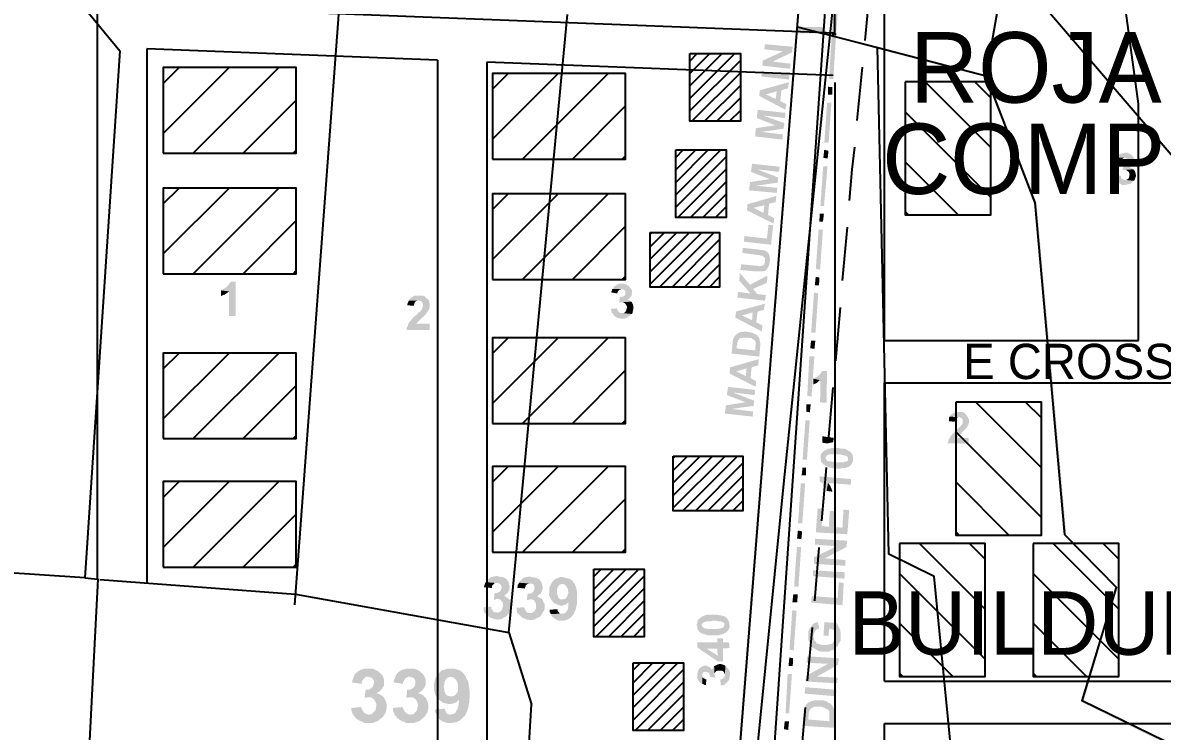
# Model space of a CAD drawing. Header units: metres. Extents: x 297 to 3998, y 336 to 1712.
# Drawn here: x 3272.2 to 3433.7, y 759 to 859.4 of the extents above; entities that cross this region are included whole.
import ezdxf

# ---------------------------------------------------------------- set-up
doc = ezdxf.new("R2010")
doc.units = ezdxf.units.M
doc.header["$MEASUREMENT"] = 0
doc.styles.get("Standard").update_dxf_attribs({"font": 'CENSCBK.TTF'})

msp = doc.modelspace()

# ---------------------------------------------------------------- hatches: boundary and pattern name
at = {"linetype": 'Continuous'}
for color, points in [(0, [(3385.383, 903.119), (3382.117, 858.818), (3381.811, 858.823)]), (0, [(3385.688, 903.114), (3385.383, 903.119), (3382.117, 858.818)]), (0, [(3387.275, 863.21), (3387.49, 857.713), (3386.88, 857.723)]), (0, [(3387.883, 863.098), (3387.275, 863.21), (3387.49, 857.713)]), (0, [(3381.811, 858.823), (3372.781, 741.878), (3372.476, 741.883)]), (0, [(3382.117, 858.818), (3381.811, 858.823), (3372.781, 741.878)]), (30, [(3382.015, 858.819), (3381.898, 857.906), (3385.661, 857.844)]), (0, [(3382.016, 858.921), (3381.911, 858.719), (3385.765, 857.944)]), (0, [(3381.911, 858.719), (3385.765, 857.944), (3385.66, 857.742)]), (30, [(3382.015, 858.819), (3385.778, 858.758), (3385.661, 857.844)]), (0, [(3385.765, 857.944), (3385.66, 857.742), (3393.464, 855.987)]), (0, [(3385.66, 857.742), (3393.464, 855.987), (3393.357, 855.684)]), (0, [(3386.88, 857.723), (3387.082, 851.412), (3386.472, 851.422)]), (0, [(3387.49, 857.713), (3386.88, 857.723), (3387.082, 851.412)]), (0, [(3377.399, 856.353), (3377.327, 855.625), (3379.945, 855.334), (3381.254, 855.189), (3381.326, 855.989)]), (0, [(3393.464, 855.987), (3393.357, 855.684), (3408.76, 851.974)]), (0, [(3377.109, 854.025), (3378.49, 853.88), (3381.254, 855.189), (3379.945, 855.334)]), (0, [(3393.357, 855.684), (3408.76, 851.974), (3408.755, 851.668)]), (0, [(3380.817, 851.335), (3376.89, 851.771), (3376.963, 852.498), (3380.89, 852.135)]), (0, [(3377.109, 854.025), (3377.036, 853.298), (3380.963, 852.862), (3381.036, 853.589), (3378.49, 853.88)]), (0, [(3376.672, 849.808), (3377.545, 849.226), (3379.072, 849.662), (3378.927, 848.571), (3379.727, 849.808), (3380.672, 850.098), (3380.817, 850.971)]), (0, [(3415.89, 833.851), (3408.553, 851.774), (3408.86, 851.87)]), (0, [(3415.585, 833.856), (3415.89, 833.851), (3408.553, 851.774)]), (0, [(3376.672, 849.808), (3376.6, 849.008), (3380.308, 847.044), (3380.454, 847.844), (3379.581, 848.28), (3379.727, 849.808), (3378.927, 848.571), (3377.545, 849.226)]), (0, [(3386.352, 850.305), (3386.944, 849.176), (3386.334, 849.186)]), (0, [(3386.962, 850.295), (3386.352, 850.305), (3386.944, 849.176)]), (0, [(3386.214, 848.069), (3386.426, 842.369), (3385.816, 842.379)]), (0, [(3386.824, 848.059), (3386.214, 848.069), (3386.426, 842.369)]), (0, [(3376.381, 847.044), (3376.236, 845.881), (3378.854, 844.862), (3380.017, 844.353), (3380.163, 845.153), (3377.109, 846.244)]), (0, [(3376.381, 847.044), (3377.109, 846.244), (3380.236, 845.881), (3380.308, 846.608)]), (0, [(3376.09, 844.426), (3376.018, 843.263), (3379.872, 842.826), (3379.945, 843.553), (3376.89, 843.917)]), (0, [(3376.09, 844.426), (3376.89, 843.917), (3380.017, 844.353), (3378.854, 844.862)]), (0, [(3385.799, 841.362), (3386.288, 840.133), (3385.679, 840.244)]), (0, [(3386.408, 841.25), (3385.799, 841.362), (3386.288, 840.133)]), (0, [(3427.186, 840.279), (3427.184, 840.177), (3427.081, 840.077), (3427.079, 839.976), (3427.076, 839.772), (3427.888, 839.657), (3427.889, 839.759), (3427.996, 840.062), (3428.304, 840.261), (3428.406, 840.259)]), (0, [(3428.418, 840.971), (3428.111, 840.874), (3427.702, 840.779), (3427.497, 840.681), (3427.289, 840.379), (3427.186, 840.279), (3428.406, 840.259), (3428.71, 840.152), (3428.908, 839.844), (3428.906, 839.742), (3428.905, 839.641), (3428.798, 839.337), (3428.491, 839.24), (3428.286, 839.142), (3428.184, 839.144), (3428.071, 838.433), (3428.276, 838.532), (3428.378, 838.53), (3428.48, 838.528), (3429.6, 838.612), (3429.298, 838.82), (3429.196, 838.822), (3429.095, 838.824), (3429.198, 838.924), (3429.301, 839.024), (3429.508, 839.224), (3429.717, 839.526), (3429.718, 839.627), (3429.725, 840.034), (3429.628, 840.341), (3429.528, 840.444), (3429.428, 840.548), (3429.328, 840.651), (3429.026, 840.859), (3428.723, 840.966), (3428.621, 840.968)]), (0, [(3375.581, 839.408), (3375.436, 838.245), (3378.054, 837.227), (3379.218, 836.718), (3379.29, 837.445), (3376.309, 838.608)]), (0, [(3375.581, 839.408), (3376.309, 838.608), (3379.363, 838.245), (3379.508, 838.972)]), (0, [(3385.659, 839.024), (3385.771, 833.427), (3385.263, 833.435)]), (0, [(3386.269, 839.014), (3385.659, 839.024), (3385.771, 833.427)]), (0, [(3429.6, 838.612), (3428.48, 838.528), (3428.581, 838.527), (3428.983, 838.215), (3429.078, 837.807), (3428.97, 837.401), (3428.763, 837.201), (3428.558, 837.103), (3428.456, 837.105), (3429.675, 836.983), (3429.778, 837.083), (3429.885, 837.386), (3429.992, 837.69), (3429.897, 838.098), (3429.8, 838.405), (3429.7, 838.509)]), (0, [(3375.291, 836.79), (3375.145, 835.627), (3379.072, 835.263), (3379.145, 835.99), (3376.09, 836.281)]), (0, [(3375.291, 836.79), (3376.09, 836.281), (3379.218, 836.718), (3378.054, 837.227)]), (0, [(3427.754, 837.726), (3426.939, 837.638), (3426.937, 837.536), (3427.134, 837.126), (3427.333, 836.818), (3427.634, 836.609), (3428.038, 836.399), (3428.445, 836.393), (3428.853, 836.488), (3429.262, 836.583), (3429.572, 836.883), (3429.675, 836.983), (3428.456, 837.105), (3428.355, 837.106), (3428.253, 837.108), (3427.951, 837.316), (3427.851, 837.42), (3427.853, 837.521), (3427.854, 837.623)]), (0, [(3374.927, 833.663), (3375.8, 833.154), (3377.327, 833.518), (3377.181, 832.427), (3377.981, 833.736), (3378.927, 833.954), (3378.999, 834.827)]), (0, [(3374.927, 833.663), (3374.854, 832.791), (3378.636, 830.9), (3378.708, 831.7), (3377.836, 832.136), (3377.981, 833.736), (3377.181, 832.427), (3375.8, 833.154)]), (0, [(3419.8, 786.686), (3420.107, 786.783), (3415.585, 833.856)]), (0, [(3420.107, 786.783), (3415.585, 833.856), (3415.89, 833.851)]), (0, [(3385.143, 832.318), (3385.633, 831.191), (3385.124, 831.2)]), (0, [(3385.753, 832.308), (3385.143, 832.318), (3385.633, 831.191)]), (0, [(3374.491, 829.154), (3374.418, 828.355), (3378.272, 827.918), (3378.563, 830.682), (3377.909, 830.754), (3377.69, 828.791)]), (0, [(3385.005, 830.082), (3385.217, 824.382), (3384.608, 824.494)]), (0, [(3385.615, 830.073), (3385.005, 830.082), (3385.217, 824.382)]), (0, [(3374.272, 827.482), (3374.2, 826.755), (3376.381, 826.464), (3376.6, 826.464), (3376.745, 826.391), (3376.963, 826.391), (3377.109, 826.318), (3377.399, 826.027), (3377.399, 825.882), (3377.399, 825.591), (3377.254, 824.209), (3377.399, 824.209), (3377.472, 824.282), (3377.545, 824.282), (3377.618, 824.428), (3377.763, 824.573), (3377.836, 824.718), (3377.909, 824.864), (3377.981, 824.937), (3377.981, 825.082), (3378.054, 825.3), (3378.054, 825.518), (3378.127, 825.809), (3378.127, 826.027), (3378.054, 826.173), (3378.054, 826.246), (3378.054, 826.318), (3377.981, 826.536), (3377.909, 826.682), (3377.763, 826.827), (3377.618, 826.973), (3377.545, 826.973), (3377.327, 827.118), (3377.254, 827.118), (3377.181, 827.118), (3377.036, 827.191), (3376.89, 827.191), (3376.745, 827.191), (3376.454, 827.264), (3376.309, 827.264)]), (0, [(3374.054, 825.155), (3373.909, 824.355), (3376.018, 824.137), (3376.309, 824.137), (3376.6, 824.137), (3376.89, 824.137), (3377.181, 824.137), (3377.254, 824.209), (3377.399, 825.591), (3377.399, 825.446), (3377.327, 825.227), (3377.254, 825.082), (3376.963, 824.937), (3376.672, 824.864), (3376.309, 824.937), (3376.163, 824.937)]), (0, [(3373.836, 823.918), (3373.763, 822.828), (3375.363, 821.01), (3375.727, 821.664), (3377.69, 822.537), (3377.763, 823.555), (3375.291, 822.246)]), (0, [(3302.423, 822.682), (3301.696, 822.682), (3301.623, 822.609), (3301.55, 822.464), (3301.405, 822.246), (3301.259, 822.1), (3301.114, 821.955), (3300.968, 821.81), (3300.823, 821.737), (3300.605, 821.591), (3300.387, 821.519), (3300.314, 821.446), (3301.477, 821.3), (3301.477, 817.81), (3302.423, 817.81)]), (0, [(3357.11, 822.391), (3357.037, 822.391), (3356.746, 822.391), (3356.383, 822.246), (3356.092, 822.028), (3355.874, 821.737), (3355.801, 821.664), (3357.11, 821.664), (3357.328, 821.591), (3357.546, 821.446), (3357.619, 821.3), (3357.619, 821.082), (3357.619, 820.864), (3357.474, 820.646), (3357.255, 820.573), (3357.037, 820.501), (3356.819, 820.501), (3356.746, 819.701), (3356.819, 819.701), (3356.965, 819.773), (3357.037, 819.773), (3357.183, 819.773), (3358.419, 819.846), (3358.346, 819.919), (3358.274, 819.991), (3358.128, 820.064), (3357.983, 820.064), (3357.91, 820.137), (3358.128, 820.282), (3358.274, 820.428), (3358.419, 820.573), (3358.492, 820.719), (3358.564, 821.082), (3358.564, 821.446), (3358.346, 821.81), (3358.128, 822.028), (3357.837, 822.246), (3357.619, 822.319), (3357.401, 822.391), (3357.255, 822.391)]), (0, [(3384.59, 823.375), (3385.078, 822.146), (3384.468, 822.156)]), (0, [(3385.097, 823.265), (3384.59, 823.375), (3385.078, 822.146)]), (0, [(3300.314, 821.446), (3300.314, 820.646), (3300.387, 820.646), (3300.605, 820.791), (3300.896, 820.864), (3301.187, 821.082), (3301.405, 821.228), (3301.477, 821.3)]), (0, [(3328.312, 820.719), (3328.094, 820.719), (3327.948, 820.719), (3327.803, 820.719), (3327.657, 820.646), (3327.585, 820.646), (3327.512, 820.573), (3327.367, 820.501), (3327.221, 820.428), (3327.221, 820.355), (3327.148, 820.282), (3327.076, 820.21), (3327.003, 820.137), (3326.93, 819.991), (3328.312, 819.991), (3328.457, 819.991), (3328.748, 819.846), (3328.894, 819.628), (3328.966, 819.41), (3328.894, 819.119), (3328.821, 818.901), (3328.676, 818.61), (3328.457, 818.392), (3328.239, 818.246), (3328.021, 817.955), (3327.803, 817.81), (3327.585, 817.592), (3327.367, 817.373), (3327.221, 817.155), (3327.003, 816.937), (3326.857, 816.646), (3326.785, 816.428), (3326.639, 816.137), (3326.639, 815.846), (3329.912, 815.846), (3329.912, 816.719), (3328.021, 816.719), (3328.021, 816.792), (3328.166, 816.937), (3328.312, 817.083), (3328.53, 817.301), (3328.748, 817.519), (3329.039, 817.737), (3329.257, 817.955), (3329.403, 818.173), (3329.621, 818.464), (3329.766, 818.682), (3329.766, 818.755), (3329.839, 818.901), (3329.912, 819.192), (3329.912, 819.482), (3329.839, 819.773), (3329.766, 820.064), (3329.548, 820.282), (3329.33, 820.428), (3329.112, 820.646), (3328.821, 820.719), (3328.676, 820.719), (3328.53, 820.719)]), (0, [(3355.801, 821.664), (3355.728, 821.591), (3355.728, 821.446), (3355.656, 821.3), (3355.656, 821.155), (3356.455, 821.01), (3356.528, 821.228), (3356.601, 821.373), (3356.746, 821.519), (3356.965, 821.591), (3357.11, 821.664)]), (0, [(3373.618, 821.228), (3373.472, 820.428), (3377.399, 819.991), (3377.545, 820.791), (3376.309, 820.937), (3375.727, 821.664), (3375.363, 821.01)]), (0, [(3384.35, 821.141), (3384.562, 815.441), (3383.952, 815.45)]), (0, [(3384.958, 821.029), (3384.35, 821.141), (3384.562, 815.441)]), (0, [(3326.93, 819.991), (3326.857, 819.773), (3326.785, 819.628), (3326.712, 819.482), (3326.712, 819.337), (3327.657, 819.264), (3327.657, 819.337), (3327.73, 819.555), (3327.803, 819.773), (3327.948, 819.919), (3328.166, 819.991), (3328.312, 819.991)]), (0, [(3356.455, 818.901), (3355.583, 818.828), (3355.583, 818.755), (3355.656, 818.464), (3355.728, 818.246), (3355.874, 818.101), (3356.019, 817.883), (3356.165, 817.737), (3356.383, 817.664), (3356.528, 817.519), (3356.746, 817.519), (3356.965, 817.446), (3357.183, 817.446), (3357.474, 817.446), (3357.692, 817.519), (3357.91, 817.592), (3358.055, 817.737), (3358.274, 817.883), (3358.419, 818.028), (3358.564, 818.101), (3357.11, 818.246), (3356.965, 818.246), (3356.746, 818.319), (3356.601, 818.464), (3356.528, 818.682), (3356.455, 818.755)]), (0, [(3358.419, 819.846), (3357.183, 819.773), (3357.328, 819.773), (3357.401, 819.701), (3357.546, 819.628), (3357.692, 819.482), (3357.764, 819.337), (3357.837, 819.192), (3357.837, 818.901), (3357.764, 818.682), (3357.692, 818.537), (3357.619, 818.392), (3357.401, 818.246), (3357.255, 818.246), (3357.11, 818.246), (3358.564, 818.101), (3358.637, 818.246), (3358.71, 818.61), (3358.783, 818.973), (3358.71, 819.41), (3358.637, 819.555), (3358.564, 819.701), (3358.564, 819.773)]), (0, [(3373.327, 818.464), (3374.127, 817.883), (3375.654, 818.319), (3375.581, 817.228), (3376.381, 818.464), (3377.254, 818.682), (3377.399, 819.555)]), (0, [(3373.327, 818.464), (3373.182, 817.592), (3376.963, 815.628), (3377.036, 816.501), (3376.163, 816.937), (3376.381, 818.464), (3375.581, 817.228), (3374.127, 817.883)]), (0, [(3373.545, 815.337), (3373.4, 813.592), (3373.472, 813.737), (3373.472, 813.956), (3373.545, 814.174), (3373.618, 814.392), (3373.763, 814.537), (3373.763, 814.61), (3373.836, 814.683), (3373.982, 814.683), (3374.272, 814.755), (3374.636, 814.755), (3374.927, 814.755), (3375.291, 814.683), (3375.436, 814.683), (3375.509, 814.683), (3375.654, 814.537), (3375.8, 814.465), (3376.018, 814.319), (3376.09, 814.028), (3376.09, 813.883), (3376.09, 813.665), (3376.018, 813.519), (3376.018, 812.937), (3376.309, 815.046), (3376.236, 815.119), (3375.945, 815.265), (3375.654, 815.41), (3375.363, 815.483), (3375, 815.555), (3374.709, 815.628), (3374.345, 815.555), (3374.054, 815.555), (3373.763, 815.483), (3373.691, 815.41)]), (0, [(3372.818, 813.956), (3372.673, 812.501), (3376.6, 812.065), (3376.745, 813.592), (3376.745, 813.956), (3376.672, 814.319), (3376.6, 814.683), (3376.381, 814.974), (3376.309, 815.046), (3376.018, 812.937), (3373.4, 813.228), (3373.4, 813.592), (3373.545, 815.337), (3373.472, 815.337), (3373.254, 815.119), (3373.036, 814.828), (3372.891, 814.537), (3372.818, 814.246), (3372.818, 814.101)]), (0, [(3383.934, 814.332), (3384.424, 813.205), (3383.814, 813.215)]), (0, [(3384.544, 814.322), (3383.934, 814.332), (3384.424, 813.205)]), (0, [(3372.454, 810.538), (3372.382, 809.665), (3376.09, 807.774), (3376.163, 808.574), (3375.363, 809.01), (3375.509, 810.538), (3374.709, 809.301), (3373.327, 809.956)]), (0, [(3372.454, 810.538), (3373.327, 809.956), (3374.781, 810.392), (3374.709, 809.301), (3375.509, 810.538), (3376.454, 810.828), (3376.527, 811.701)]), (0, [(3383.694, 812.098), (3384.007, 806.396), (3383.399, 806.507)]), (0, [(3384.406, 812.086), (3383.694, 812.098), (3384.007, 806.396)]), (0, [(3384.252, 808.935), (3384.239, 808.121), (3384.751, 808.316), (3385.164, 808.716), (3385.266, 808.715)]), (0, [(3386.203, 810.022), (3385.491, 810.034), (3385.281, 809.63), (3384.971, 809.33), (3384.662, 809.132), (3384.252, 808.935), (3385.266, 808.715), (3385.215, 805.562), (3386.13, 805.547)]), (0, [(3372.163, 807.774), (3372.018, 806.611), (3374.636, 805.592), (3375.8, 805.083), (3375.872, 805.811), (3372.891, 806.974)]), (0, [(3372.163, 807.774), (3372.891, 806.974), (3375.945, 806.611), (3376.018, 807.338)]), (0, [(3371.873, 805.156), (3371.727, 803.993), (3375.654, 803.556), (3375.727, 804.283), (3372.673, 804.647)]), (0, [(3371.873, 805.156), (3372.673, 804.647), (3375.8, 805.083), (3374.636, 805.592)]), (0, [(3383.277, 805.288), (3383.767, 804.161), (3383.261, 804.271)]), (0, [(3383.887, 805.278), (3383.277, 805.288), (3383.767, 804.161)]), (0, [(3404.928, 804.223), (3404.827, 804.225), (3404.418, 804.129), (3404.111, 804.033), (3403.906, 803.934), (3403.596, 803.634), (3403.595, 803.533), (3404.917, 803.511), (3405.019, 803.509), (3405.119, 803.406), (3405.42, 803.198), (3405.414, 802.791), (3405.41, 802.587), (3405.202, 802.286), (3404.995, 802.085), (3404.892, 801.985), (3404.789, 801.885), (3404.685, 801.785), (3404.272, 801.385), (3403.858, 800.985), (3403.545, 800.481), (3403.333, 799.976), (3403.331, 799.875), (3403.228, 799.774), (3406.279, 799.725), (3406.292, 800.538), (3404.564, 800.567), (3404.667, 800.667), (3404.77, 800.767), (3404.874, 800.867), (3404.979, 801.068), (3405.182, 801.065), (3405.287, 801.267), (3405.39, 801.367), (3405.494, 801.467), (3405.804, 801.767), (3406.116, 802.169), (3406.117, 802.271), (3406.221, 802.371), (3406.222, 802.472), (3406.329, 802.776), (3406.334, 803.081), (3406.137, 803.491), (3405.839, 803.903), (3405.639, 804.11), (3405.335, 804.216), (3405.234, 804.218), (3405.03, 804.221)]), (0, [(3383.139, 803.053), (3383.353, 797.454), (3382.743, 797.464)]), (0, [(3383.749, 803.043), (3383.139, 803.053), (3383.353, 797.454)]), (0, [(3403.595, 803.533), (3403.491, 803.432), (3403.49, 803.331), (3403.486, 803.127), (3403.485, 803.026), (3403.381, 802.926), (3404.295, 802.809), (3404.297, 802.911), (3404.405, 803.316), (3404.815, 803.513), (3404.917, 803.511)]), (0, [(3387.056, 799.937), (3386.239, 799.747), (3385.528, 799.86), (3385.543, 800.775), (3386.254, 800.662), (3387.167, 800.545)]), (0, [(3385.292, 797.829), (3385.29, 797.728), (3385.288, 797.626), (3385.382, 797.116), (3385.682, 796.806), (3385.984, 796.597), (3386.489, 796.385), (3386.894, 796.277), (3387.401, 796.167), (3387.91, 796.159), (3388.318, 796.254), (3388.521, 796.251), (3388.623, 796.249), (3389.032, 796.344), (3389.237, 796.442), (3389.545, 796.641), (3389.753, 796.943), (3389.755, 797.044), (3389.858, 797.144), (3389.865, 797.551), (3389.87, 797.856), (3389.775, 798.265), (3389.475, 798.575), (3389.375, 798.678), (3389.273, 798.68), (3389.153, 797.563), (3389.152, 797.461), (3389.15, 797.359), (3389.047, 797.259), (3388.943, 797.159), (3388.841, 797.161), (3388.638, 797.164), (3388.636, 797.063), (3388.331, 797.068), (3388.23, 797.069), (3388.026, 797.072), (3387.924, 797.074), (3387.416, 797.082), (3387.011, 797.191), (3386.604, 797.197), (3386.199, 797.306), (3386, 797.614), (3386.002, 797.716), (3386.124, 798.935), (3386.02, 798.835), (3385.815, 798.736), (3385.609, 798.536), (3385.402, 798.336), (3385.295, 798.033), (3385.293, 797.931)]), (0, [(3386.124, 798.935), (3386.002, 797.716), (3386.004, 797.818), (3386.107, 797.918), (3386.109, 798.019), (3386.212, 798.119), (3386.314, 798.118), (3386.417, 798.218), (3386.519, 798.216), (3386.824, 798.211), (3386.926, 798.209), (3387.333, 798.203), (3387.434, 798.201), (3387.841, 798.195), (3388.044, 798.191), (3388.551, 798.081), (3388.956, 797.973), (3389.157, 797.766), (3389.155, 797.664), (3389.153, 797.563), (3389.273, 798.68), (3388.971, 798.888), (3388.668, 798.995), (3388.261, 799.002), (3387.754, 799.112), (3387.347, 799.118), (3386.941, 799.125), (3386.634, 799.028), (3386.329, 799.033), (3386.225, 798.933)]), (0, [(3382.724, 796.345), (3383.215, 795.218), (3382.604, 795.228)]), (0, [(3383.233, 796.337), (3382.724, 796.345), (3383.215, 795.218)]), (0, [(3385.145, 795.085), (3385.134, 794.373), (3385.234, 794.27), (3385.335, 794.268), (3385.435, 794.165), (3385.535, 794.061), (3385.637, 794.06), (3385.634, 793.856), (3385.734, 793.753), (3386.031, 793.239), (3386.131, 793.136), (3386.129, 793.034), (3386.351, 794.15), (3389.602, 793.893), (3389.615, 794.707)]), (0, [(3382.484, 794.111), (3382.697, 788.411), (3382.086, 788.421)]), (0, [(3383.095, 794.101), (3382.484, 794.111), (3382.697, 788.411)]), (0, [(3386.129, 793.034), (3386.941, 792.919), (3386.943, 793.021), (3386.846, 793.328), (3386.748, 793.533), (3386.649, 793.738), (3386.451, 794.046), (3386.351, 794.15)]), (0, [(3384.867, 790.512), (3384.609, 787.159), (3389.081, 786.882), (3389.34, 790.337), (3388.527, 790.35), (3388.384, 787.809), (3387.165, 787.931), (3387.303, 790.167), (3386.591, 790.178), (3386.453, 787.942), (3385.438, 788.061), (3385.579, 790.5)]), (0, [(3382.07, 787.404), (3382.558, 786.175), (3381.95, 786.287)]), (0, [(3382.678, 787.292), (3382.07, 787.404), (3382.558, 786.175)]), (0, [(3427.311, 779.442), (3419.8, 786.686), (3420.107, 786.783)]), (0, [(3427.005, 779.345), (3427.311, 779.442), (3419.8, 786.686)]), (0, [(3381.93, 785.066), (3382.144, 779.467), (3381.533, 779.477)]), (0, [(3382.54, 785.056), (3381.93, 785.066), (3382.144, 779.467)]), (0, [(3384.347, 783.602), (3385.871, 783.476), (3388.949, 785.053), (3387.527, 785.178)]), (0, [(3384.492, 786.245), (3384.479, 785.431), (3387.527, 785.178), (3388.949, 785.053), (3389.066, 785.967)]), (0, [(3384.347, 783.602), (3384.332, 782.687), (3388.804, 782.411), (3388.817, 783.224), (3385.871, 783.476)]), (0, [(3388.673, 780.582), (3384.203, 780.96), (3384.216, 781.773), (3388.687, 781.497)]), (0, [(3337.799, 780.09), (3337.693, 779.786), (3337.584, 779.381), (3338.701, 779.261), (3338.703, 779.363), (3338.706, 779.566), (3338.81, 779.666), (3339.016, 779.866), (3339.12, 779.966), (3339.221, 779.965), (3339.425, 779.961)]), (0, [(3339.441, 780.978), (3338.931, 780.885), (3338.523, 780.79), (3338.213, 780.49), (3337.903, 780.19), (3337.799, 780.09), (3339.425, 779.961), (3339.527, 779.96), (3339.628, 779.958), (3339.83, 779.853), (3339.932, 779.851), (3339.93, 779.75), (3340.03, 779.646), (3340.027, 779.443), (3340.127, 779.34), (3340.022, 779.138), (3340.02, 779.036), (3339.915, 778.834), (3339.812, 778.734), (3339.607, 778.636), (3339.503, 778.536), (3339.097, 778.543), (3338.98, 777.629), (3339.183, 777.626), (3339.388, 777.724), (3339.49, 777.722), (3341.017, 777.799), (3340.917, 777.902), (3340.816, 777.904), (3340.715, 778.007), (3340.514, 778.112), (3340.412, 778.114), (3340.515, 778.214), (3340.722, 778.414), (3340.927, 778.513), (3341.137, 778.916), (3341.246, 779.321), (3341.152, 779.831), (3341.055, 780.138), (3340.757, 780.55), (3340.353, 780.76), (3339.847, 780.87), (3339.643, 780.873)]), (0, [(3342.579, 780.012), (3342.371, 779.71), (3342.368, 779.506), (3342.263, 779.305), (3343.38, 779.185), (3343.381, 779.286), (3343.486, 779.488), (3343.488, 779.59), (3343.695, 779.79), (3343.798, 779.89), (3344.002, 779.887), (3344.103, 779.885)]), (0, [(3344.12, 780.902), (3343.61, 780.809), (3343.201, 780.714), (3342.891, 780.413), (3342.581, 780.113), (3342.579, 780.012), (3344.103, 779.885), (3344.205, 779.883), (3344.307, 779.882), (3344.61, 779.775), (3344.608, 779.673), (3344.708, 779.57), (3344.705, 779.367), (3344.805, 779.263), (3344.7, 779.061), (3344.699, 778.96), (3344.593, 778.758), (3344.49, 778.658), (3344.182, 778.459), (3343.775, 778.466), (3343.658, 777.552), (3343.862, 777.549), (3344.067, 777.648), (3344.168, 777.646), (3345.797, 777.721), (3345.596, 777.826), (3345.192, 778.036), (3345.09, 778.038), (3345.194, 778.138), (3345.4, 778.338), (3345.606, 778.436), (3345.816, 778.84), (3345.924, 779.245), (3345.831, 779.755), (3345.734, 780.062), (3345.435, 780.474), (3345.032, 780.684), (3344.525, 780.794), (3344.322, 780.797)]), (0, [(3348.798, 780.826), (3348.696, 780.827), (3348.391, 780.832), (3348.186, 780.734), (3347.674, 780.539), (3347.261, 780.139), (3347.051, 779.735), (3346.841, 779.332), (3346.831, 778.721), (3346.823, 778.213), (3347.019, 777.803), (3347.118, 777.598), (3348.747, 777.673), (3348.543, 777.676), (3348.34, 777.679), (3348.14, 777.886), (3348.041, 778.091), (3348.043, 778.193), (3347.945, 778.398), (3347.948, 778.601), (3347.951, 778.805), (3347.956, 779.11), (3348.063, 779.413), (3348.271, 779.715), (3348.578, 779.812), (3348.68, 779.81), (3350.41, 779.884), (3350.31, 779.987), (3350.112, 780.296), (3349.81, 780.504), (3349.507, 780.611), (3349.102, 780.719), (3348.898, 780.722)]), (0, [(3350.41, 779.884), (3348.68, 779.81), (3348.883, 779.807), (3349.085, 779.702), (3349.285, 779.495), (3349.383, 779.29), (3349.482, 779.085), (3349.479, 778.882), (3349.577, 778.677), (3349.47, 778.373), (3349.364, 778.07), (3349.155, 777.768), (3348.848, 777.671), (3348.747, 777.673), (3347.118, 777.598), (3347.218, 777.494), (3347.318, 777.391), (3349.554, 777.253), (3349.552, 777.151), (3349.544, 776.643), (3349.434, 776.136), (3349.122, 775.734), (3348.917, 775.635), (3348.612, 775.64), (3347.085, 775.564), (3347.181, 775.257), (3347.583, 774.945), (3347.885, 774.737), (3348.29, 774.628), (3348.799, 774.62), (3349.207, 774.715), (3349.617, 774.912), (3349.926, 775.11), (3350.237, 775.512), (3350.341, 775.612), (3350.342, 775.714), (3350.552, 776.117), (3350.661, 776.523), (3350.771, 777.029), (3350.779, 777.538), (3350.787, 778.046), (3350.796, 778.555), (3350.702, 779.065), (3350.607, 779.474), (3350.507, 779.577), (3350.511, 779.78)]), (0, [(3384.054, 778.114), (3383.938, 777.2), (3388.408, 776.822), (3388.561, 779.973), (3387.851, 780.086), (3387.712, 777.851)]), (0, [(3381.413, 778.36), (3382.005, 777.232), (3381.293, 777.243)]), (0, [(3382.024, 778.35), (3381.413, 778.36), (3382.005, 777.232)]), (0, [(3422.162, 763.148), (3422.571, 763.243), (3427.005, 779.345)]), (0, [(3422.571, 763.243), (3427.005, 779.345), (3427.311, 779.442)]), (0, [(3338.556, 776.618), (3337.538, 776.533), (3337.536, 776.432), (3337.531, 776.127), (3337.628, 775.82), (3337.828, 775.613), (3338.028, 775.406), (3338.43, 775.095), (3338.935, 774.883), (3339.544, 774.771), (3340.054, 774.865), (3340.567, 775.161), (3340.772, 775.26), (3340.981, 775.562), (3341.084, 775.662), (3339.458, 775.79), (3339.357, 775.792), (3339.153, 775.795), (3338.952, 775.9), (3338.852, 776.003), (3338.853, 776.105), (3338.753, 776.208), (3338.653, 776.312), (3338.656, 776.515)]), (0, [(3341.017, 777.799), (3339.49, 777.722), (3339.693, 777.719), (3339.995, 777.511), (3340.195, 777.304), (3340.292, 776.997), (3340.287, 776.692), (3340.18, 776.388), (3340.074, 776.085), (3339.867, 775.885), (3339.56, 775.788), (3339.458, 775.79), (3341.084, 775.662), (3341.187, 775.762), (3341.292, 775.963), (3341.396, 776.063), (3341.398, 776.165), (3341.401, 776.369), (3341.404, 776.572), (3341.508, 776.672), (3341.409, 776.877), (3341.412, 777.08), (3341.414, 777.182), (3341.316, 777.387), (3341.317, 777.489), (3341.217, 777.592)]), (0, [(3345.797, 777.721), (3344.168, 777.646), (3344.372, 777.643), (3344.675, 777.536), (3344.874, 777.227), (3344.97, 776.921), (3344.965, 776.616), (3344.96, 776.31), (3344.752, 776.009), (3344.545, 775.809), (3344.34, 775.71), (3344.137, 775.714), (3345.762, 775.585), (3345.866, 775.685), (3345.971, 775.887), (3346.074, 775.987), (3346.181, 776.291), (3346.184, 776.494), (3346.186, 776.596), (3346.189, 776.799), (3346.193, 777.002), (3346.092, 777.106), (3345.994, 777.311), (3345.996, 777.413), (3345.896, 777.516)]), (0, [(3347.318, 777.391), (3347.316, 777.289), (3347.618, 777.081), (3347.82, 776.976), (3348.123, 776.869), (3348.427, 776.763), (3348.732, 776.758), (3348.937, 776.856), (3349.244, 776.953), (3349.45, 777.153), (3349.554, 777.253)]), (0, [(3343.235, 776.542), (3342.216, 776.457), (3342.214, 776.355), (3342.209, 776.05), (3342.306, 775.743), (3342.506, 775.537), (3342.706, 775.33), (3343.108, 775.018), (3343.613, 774.806), (3344.222, 774.695), (3344.732, 774.788), (3345.246, 775.085), (3345.552, 775.182), (3345.761, 775.484), (3345.762, 775.585), (3344.137, 775.714), (3344.035, 775.715), (3343.832, 775.718), (3343.63, 775.824), (3343.53, 775.927), (3343.532, 776.029), (3343.432, 776.132), (3343.332, 776.235), (3343.335, 776.439)]), (0, [(3348.012, 776.261), (3346.891, 776.177), (3346.889, 776.075), (3346.886, 775.872), (3347.085, 775.564), (3348.612, 775.64), (3348.51, 775.642), (3348.307, 775.645), (3348.208, 775.85), (3348.108, 775.954), (3348.008, 776.057)]), (0, [(3367.727, 774.031), (3367.727, 773.886), (3367.8, 773.813), (3367.8, 773.522), (3367.946, 773.304), (3368.018, 773.158), (3368.164, 773.013), (3368.382, 772.867), (3368.6, 772.795), (3368.818, 772.722), (3369.036, 772.649), (3369.255, 772.577), (3369.473, 772.577), (3369.764, 772.577), (3369.982, 772.577), (3370.2, 772.577), (3370.491, 772.577), (3370.709, 772.577), (3370.854, 772.577), (3371, 772.649), (3371.145, 772.649), (3371.218, 772.649), (3371.582, 772.795), (3371.873, 772.94), (3372.091, 773.158), (3372.309, 773.449), (3372.309, 773.522), (3372.382, 773.667), (3372.382, 774.031), (3372.309, 774.467), (3372.163, 774.758), (3371.945, 775.049), (3371.873, 775.122), (3371.8, 775.122), (3371.727, 775.195), (3371.654, 774.031), (3371.654, 773.958), (3371.582, 773.813), (3371.509, 773.667), (3371.291, 773.595), (3371.073, 773.522), (3370.854, 773.522), (3370.636, 773.449), (3370.418, 773.449), (3370.273, 773.449), (3370.055, 773.449), (3369.836, 773.449), (3369.618, 773.449), (3369.4, 773.449), (3369.182, 773.522), (3368.964, 773.522), (3368.746, 773.595), (3368.6, 773.74), (3368.455, 773.886), (3368.455, 774.031), (3368.455, 775.195), (3368.382, 775.122), (3368.164, 774.976), (3367.946, 774.758), (3367.8, 774.54), (3367.8, 774.249), (3367.727, 774.176)]), (0, [(3368.455, 775.195), (3368.455, 774.031), (3368.455, 774.104), (3368.527, 774.176), (3368.6, 774.322), (3368.746, 774.395), (3368.818, 774.467), (3368.964, 774.467), (3369.036, 774.54), (3369.109, 774.54), (3369.4, 774.54), (3369.764, 774.54), (3369.909, 774.613), (3370.127, 774.613), (3370.273, 774.613), (3370.491, 774.613), (3370.709, 774.54), (3370.927, 774.54), (3371.145, 774.54), (3371.291, 774.467), (3371.509, 774.395), (3371.654, 774.249), (3371.654, 774.031), (3371.727, 775.195), (3371.654, 775.267), (3371.291, 775.34), (3370.927, 775.413), (3370.564, 775.485), (3370.127, 775.485), (3369.691, 775.485), (3369.327, 775.485), (3368.964, 775.413), (3368.6, 775.267), (3368.527, 775.267)]), (0, [(3381.275, 776.125), (3381.487, 770.424), (3380.879, 770.536)]), (0, [(3381.884, 776.013), (3381.275, 776.125), (3381.487, 770.424)]), (0, [(3383.558, 772.628), (3383.556, 772.527), (3383.548, 772.018), (3383.643, 771.61), (3383.841, 771.301), (3384.038, 770.891), (3384.138, 770.788), (3384.268, 772.515), (3384.375, 772.819), (3384.482, 773.122), (3384.688, 773.322), (3384.895, 773.522), (3385.098, 773.519), (3384.91, 774.437), (3384.603, 774.341), (3384.296, 774.244), (3383.985, 773.842), (3383.673, 773.44), (3383.566, 773.137), (3383.561, 772.832), (3383.56, 772.73)]), (0, [(3385.825, 774.423), (3385.692, 772.492), (3386.404, 772.48), (3386.522, 773.496), (3387.029, 773.386), (3387.229, 773.179), (3387.326, 772.872), (3387.323, 772.669), (3387.419, 772.362), (3387.289, 770.635), (3387.393, 770.735), (3387.703, 771.035), (3387.913, 771.438), (3388.123, 771.842), (3388.131, 772.35), (3388.14, 772.859), (3388.046, 773.369), (3387.849, 773.779), (3387.653, 774.189), (3387.553, 774.293)]), (0, [(3367.8, 771.558), (3367.8, 770.831), (3370.709, 768.868), (3371.436, 768.868), (3371.436, 770.686), (3372.382, 770.758), (3372.309, 771.558), (3371.436, 771.558), (3371.436, 772.14), (3370.636, 772.14), (3370.636, 771.558), (3370.709, 769.668), (3369.109, 770.686)]), (0, [(3384.138, 770.788), (3384.24, 770.786), (3384.542, 770.578), (3384.945, 770.368), (3385.249, 770.261), (3385.655, 770.254), (3386.062, 770.248), (3386.469, 770.241), (3386.778, 770.44), (3387.186, 770.535), (3387.289, 770.635), (3387.419, 772.362), (3387.418, 772.26), (3387.314, 772.16), (3387.206, 771.755), (3386.894, 771.353), (3386.486, 771.258), (3385.976, 771.165), (3385.569, 771.171), (3385.164, 771.28), (3384.86, 771.386), (3384.758, 771.388), (3384.658, 771.491), (3384.66, 771.593), (3384.56, 771.696), (3384.458, 771.698), (3384.46, 771.8), (3384.36, 771.903), (3384.363, 772.107), (3384.365, 772.208), (3384.265, 772.312), (3384.268, 772.515)]), (0, [(3367.8, 771.558), (3369.109, 770.686), (3370.636, 770.686), (3370.709, 769.668), (3370.636, 771.558)]), (0, [(3380.86, 769.417), (3381.349, 768.188), (3380.739, 768.198)]), (0, [(3381.367, 769.307), (3380.86, 769.417), (3381.349, 768.188)]), (0, [(3383.406, 769.579), (3383.29, 768.665), (3386.339, 768.514), (3387.761, 768.389), (3387.878, 769.302)]), (0, [(3321.258, 767.85), (3321.112, 767.85), (3320.822, 767.85), (3320.531, 767.777), (3320.24, 767.704), (3320.022, 767.631), (3319.803, 767.486), (3319.585, 767.341), (3319.367, 767.122), (3319.222, 766.904), (3319.149, 766.686), (3321.185, 766.686), (3321.403, 766.613), (3321.549, 766.613), (3321.84, 766.395), (3321.985, 766.104), (3321.985, 765.813), (3321.912, 765.45), (3321.767, 765.159), (3321.621, 765.086), (3321.476, 764.941), (3321.258, 764.868), (3321.04, 764.868), (3320.822, 764.868), (3320.676, 763.704), (3320.894, 763.704), (3321.112, 763.777), (3321.331, 763.777), (3323.294, 763.85), (3323.149, 763.995), (3322.785, 764.213), (3322.567, 764.286), (3322.349, 764.359), (3322.421, 764.359), (3322.712, 764.577), (3323.003, 764.795), (3323.149, 765.013), (3323.294, 765.232), (3323.44, 765.522), (3323.44, 765.813), (3323.44, 766.104), (3323.44, 766.322), (3323.294, 766.613), (3323.221, 766.831), (3323.003, 767.122), (3322.785, 767.268), (3322.567, 767.486), (3322.276, 767.631), (3321.985, 767.777), (3321.694, 767.85), (3321.403, 767.85)]), (0, [(3327.148, 767.85), (3327.003, 767.85), (3326.712, 767.85), (3326.421, 767.777), (3326.13, 767.704), (3325.912, 767.631), (3325.694, 767.486), (3325.476, 767.341), (3325.258, 767.122), (3325.112, 766.904), (3325.039, 766.686), (3327.076, 766.686), (3327.294, 766.613), (3327.439, 766.613), (3327.73, 766.395), (3327.876, 766.104), (3327.876, 765.813), (3327.803, 765.45), (3327.657, 765.159), (3327.512, 765.086), (3327.367, 764.941), (3327.148, 764.868), (3326.93, 764.868), (3326.712, 764.868), (3326.567, 763.704), (3326.785, 763.704), (3327.003, 763.777), (3327.221, 763.777), (3329.185, 763.85), (3329.039, 763.995), (3328.676, 764.213), (3328.457, 764.286), (3328.239, 764.359), (3328.312, 764.359), (3328.603, 764.577), (3328.894, 764.795), (3329.039, 765.013), (3329.185, 765.232), (3329.33, 765.522), (3329.33, 765.813), (3329.33, 766.104), (3329.33, 766.322), (3329.185, 766.613), (3329.112, 766.831), (3328.894, 767.122), (3328.676, 767.268), (3328.457, 767.486), (3328.166, 767.631), (3327.876, 767.777), (3327.585, 767.85), (3327.294, 767.85)]), (0, [(3332.893, 767.85), (3332.821, 767.85), (3332.53, 767.85), (3332.239, 767.777), (3332.021, 767.704), (3331.73, 767.631), (3331.512, 767.486), (3331.294, 767.268), (3331.148, 767.122), (3330.93, 766.904), (3330.857, 766.686), (3332.821, 766.686), (3333.112, 766.613), (3333.33, 766.541), (3333.475, 766.395), (3333.621, 766.25), (3333.766, 766.032), (3333.839, 765.813), (3333.912, 765.522), (3333.912, 765.232), (3333.912, 765.013), (3333.912, 764.723), (3333.839, 764.504), (3333.693, 764.286), (3333.548, 764.141), (3333.402, 763.995), (3333.184, 763.923), (3332.893, 763.923), (3330.857, 763.777), (3331.148, 763.486), (3334.057, 763.414), (3334.057, 763.268), (3333.984, 762.977), (3333.984, 762.686), (3333.912, 762.395), (3333.839, 762.105), (3333.693, 761.886), (3333.548, 761.595), (3333.33, 761.45), (3333.112, 761.377), (3332.893, 761.305), (3334.93, 761.232), (3335.002, 761.377), (3335.148, 761.668), (3335.221, 761.886), (3335.293, 762.105), (3335.366, 762.323), (3335.439, 762.541), (3335.439, 762.759), (3335.511, 763.05), (3335.511, 763.268), (3335.511, 763.559), (3335.584, 763.777), (3335.584, 764.068), (3335.584, 764.359), (3335.584, 764.577), (3335.511, 764.868), (3335.511, 765.086), (3335.439, 765.377), (3335.439, 765.595), (3335.366, 765.886), (3335.293, 766.104), (3335.148, 766.322), (3335.075, 766.541), (3335.002, 766.759), (3334.857, 766.904), (3334.711, 767.122), (3334.566, 767.268), (3334.421, 767.413), (3334.202, 767.559), (3333.984, 767.631), (3333.839, 767.704), (3333.548, 767.777), (3333.33, 767.85), (3333.112, 767.85)]), (0, [(3367.8, 766.904), (3367.8, 766.831), (3367.8, 766.541), (3367.946, 766.177), (3368.164, 765.886), (3368.382, 765.741), (3368.527, 765.668), (3368.527, 766.904), (3368.527, 767.05), (3368.6, 767.195), (3368.6, 767.268), (3368.673, 767.268), (3368.746, 767.341), (3368.891, 767.341), (3369.036, 767.413), (3369.109, 767.341), (3369.255, 767.341), (3369.4, 767.268), (3369.473, 767.195), (3369.473, 767.122), (3369.545, 767.05), (3369.618, 766.759), (3369.618, 766.686), (3370.345, 766.541), (3370.345, 766.613), (3370.273, 766.904), (3370.273, 766.977), (3370.2, 768.14), (3370.127, 768.068), (3370.055, 767.995), (3369.982, 767.85), (3369.909, 767.704), (3369.909, 767.631), (3369.764, 767.85), (3369.618, 767.995), (3369.327, 768.14), (3369.036, 768.286), (3368.673, 768.213), (3368.382, 768.068), (3368.091, 767.85), (3367.946, 767.559), (3367.873, 767.341), (3367.8, 767.195), (3367.8, 767.05)]), (0, [(3370.2, 768.14), (3370.273, 766.977), (3370.273, 767.05), (3370.273, 767.195), (3370.491, 767.486), (3370.854, 767.559), (3371.073, 767.559), (3371.291, 767.559), (3371.436, 767.486), (3371.582, 767.341), (3371.654, 767.195), (3371.727, 767.05), (3371.727, 766.977), (3371.8, 768.213), (3371.727, 768.286), (3371.364, 768.431), (3371.073, 768.504), (3370.709, 768.431), (3370.418, 768.286), (3370.273, 768.213)]), (0, [(3371.073, 766.322), (3371.145, 765.45), (3371.218, 765.45), (3371.509, 765.522), (3371.727, 765.595), (3371.873, 765.741), (3372.018, 765.886), (3372.163, 766.032), (3372.309, 766.25), (3372.382, 766.395), (3372.382, 766.613), (3372.454, 766.831), (3372.454, 767.05), (3372.454, 767.268), (3372.382, 767.486), (3372.309, 767.631), (3372.163, 767.85), (3372.018, 767.995), (3371.873, 768.14), (3371.8, 768.213), (3371.727, 766.977), (3371.727, 766.831), (3371.654, 766.686), (3371.654, 766.613), (3371.509, 766.541), (3371.509, 766.468), (3371.436, 766.395), (3371.364, 766.395), (3371.218, 766.322)]), (0, [(3380.619, 767.081), (3380.833, 761.483), (3380.324, 761.491)]), (0, [(3381.229, 767.071), (3380.619, 767.081), (3380.833, 761.483)]), (0, [(3383.26, 766.835), (3384.784, 766.708), (3387.761, 768.389), (3386.339, 768.514)]), (0, [(3319.149, 766.686), (3319.003, 766.322), (3318.931, 766.104), (3318.858, 765.886), (3320.24, 765.668), (3320.24, 765.886), (3320.385, 766.177), (3320.531, 766.395), (3320.676, 766.541), (3320.967, 766.686), (3321.185, 766.686)]), (0, [(3325.039, 766.686), (3324.894, 766.322), (3324.821, 766.104), (3324.749, 765.886), (3326.13, 765.668), (3326.13, 765.886), (3326.276, 766.177), (3326.421, 766.395), (3326.567, 766.541), (3326.857, 766.686), (3327.076, 766.686)]), (0, [(3330.857, 766.686), (3330.712, 766.541), (3330.639, 766.25), (3330.566, 765.959), (3330.494, 765.595), (3330.494, 765.232), (3330.494, 764.868), (3330.566, 764.577), (3330.639, 764.213), (3330.784, 763.995), (3330.857, 763.777), (3332.893, 763.923), (3332.748, 763.923), (3332.384, 763.995), (3332.166, 764.213), (3332.021, 764.504), (3331.948, 764.795), (3331.948, 765.013), (3331.875, 765.304), (3331.948, 765.522), (3331.948, 765.668), (3332.021, 766.032), (3332.166, 766.322), (3332.312, 766.468), (3332.457, 766.613), (3332.603, 766.613), (3332.821, 766.686)]), (0, [(3368.527, 765.668), (3368.746, 765.595), (3368.818, 765.522), (3369.036, 765.522), (3369.109, 766.322), (3368.964, 766.322), (3368.891, 766.395), (3368.746, 766.395), (3368.673, 766.541), (3368.6, 766.541), (3368.527, 766.613), (3368.527, 766.759), (3368.527, 766.904)]), (0, [(3383.26, 766.835), (3383.145, 766.023), (3387.616, 765.746), (3387.731, 766.558), (3384.784, 766.708)]), (0, [(3323.294, 763.85), (3321.331, 763.777), (3321.476, 763.777), (3321.694, 763.704), (3321.84, 763.632), (3322.131, 763.341), (3322.203, 763.123), (3322.276, 762.977), (3322.349, 762.759), (3322.349, 762.541), (3322.276, 762.323), (3322.276, 762.177), (3322.203, 761.959), (3322.131, 761.814), (3321.84, 761.523), (3321.694, 761.377), (3321.476, 761.377), (3321.258, 761.305), (3323.367, 761.159), (3323.512, 761.377), (3323.658, 761.595), (3323.73, 761.886), (3323.803, 762.177), (3323.803, 762.468), (3323.803, 762.759), (3323.73, 763.05), (3323.658, 763.268), (3323.512, 763.559), (3323.44, 763.704)]), (0, [(3329.185, 763.85), (3327.221, 763.777), (3327.367, 763.777), (3327.585, 763.704), (3327.73, 763.632), (3328.021, 763.341), (3328.094, 763.123), (3328.166, 762.977), (3328.239, 762.759), (3328.239, 762.541), (3328.166, 762.323), (3328.166, 762.177), (3328.094, 761.959), (3328.021, 761.814), (3327.73, 761.523), (3327.585, 761.377), (3327.367, 761.377), (3327.148, 761.305), (3329.257, 761.159), (3329.403, 761.377), (3329.548, 761.595), (3329.621, 761.886), (3329.694, 762.177), (3329.694, 762.468), (3329.694, 762.759), (3329.621, 763.05), (3329.548, 763.268), (3329.403, 763.559), (3329.33, 763.704)]), (0, [(3387.485, 763.917), (3383.015, 764.295), (3383.132, 765.209), (3387.5, 764.833)]), (0, [(3320.167, 762.395), (3318.785, 762.25), (3318.785, 762.105), (3318.858, 761.741), (3319.003, 761.377), (3319.222, 761.086), (3319.44, 760.796), (3319.731, 760.577), (3320.022, 760.432), (3320.385, 760.286), (3320.676, 760.141), (3321.04, 760.141), (3321.403, 760.141), (3321.767, 760.141), (3322.058, 760.214), (3322.421, 760.359), (3322.712, 760.505), (3323.003, 760.796), (3323.294, 761.014), (3323.367, 761.159), (3321.258, 761.305), (3320.967, 761.377), (3320.676, 761.523), (3320.458, 761.741), (3320.312, 762.032), (3320.24, 762.177)]), (0, [(3326.058, 762.395), (3324.676, 762.25), (3324.676, 762.105), (3324.749, 761.741), (3324.894, 761.377), (3325.112, 761.086), (3325.33, 760.796), (3325.621, 760.577), (3325.912, 760.432), (3326.276, 760.286), (3326.567, 760.141), (3326.93, 760.141), (3327.294, 760.141), (3327.657, 760.141), (3327.948, 760.214), (3328.312, 760.359), (3328.603, 760.505), (3328.894, 760.796), (3329.185, 761.014), (3329.257, 761.159), (3327.148, 761.305), (3326.857, 761.377), (3326.567, 761.523), (3326.348, 761.741), (3326.203, 762.032), (3326.13, 762.177)]), (0, [(3332.021, 762.177), (3330.639, 762.032), (3330.639, 761.814), (3330.784, 761.45), (3330.93, 761.159), (3331.075, 760.868), (3331.294, 760.65), (3331.584, 760.432), (3331.875, 760.286), (3332.166, 760.214), (3332.457, 760.141), (3332.821, 760.141), (3333.112, 760.141), (3333.475, 760.214), (3333.766, 760.286), (3334.057, 760.432), (3334.348, 760.65), (3334.566, 760.868), (3334.784, 761.086), (3334.93, 761.232), (3332.893, 761.305), (3332.603, 761.377), (3332.457, 761.377), (3332.312, 761.523), (3332.166, 761.741), (3332.093, 761.959)]), (0, [(3331.148, 763.486), (3331.221, 763.414), (3331.512, 763.195), (3331.803, 762.977), (3332.166, 762.904), (3332.53, 762.832), (3332.893, 762.832), (3333.257, 762.904), (3333.621, 763.05), (3333.912, 763.268), (3334.057, 763.414)]), (0, [(3382.865, 761.348), (3382.737, 759.722), (3387.208, 759.446), (3387.338, 761.173), (3387.345, 761.58), (3387.25, 761.988), (3387.053, 762.398), (3386.855, 762.707), (3386.755, 762.81), (3386.511, 760.373), (3383.565, 760.624), (3383.572, 761.031), (3383.605, 763.065), (3383.502, 762.965), (3383.192, 762.665), (3383.085, 762.361), (3382.978, 762.058), (3382.872, 761.754), (3382.868, 761.551)]), (0, [(3383.605, 763.065), (3383.572, 761.031), (3383.575, 761.234), (3383.577, 761.336), (3383.58, 761.539), (3383.687, 761.843), (3383.895, 762.145), (3383.999, 762.245), (3384.1, 762.243), (3384.204, 762.343), (3384.409, 762.441), (3384.511, 762.44), (3384.612, 762.438), (3385.121, 762.43), (3385.426, 762.425), (3385.729, 762.318), (3385.931, 762.213), (3386.235, 762.106), (3386.535, 761.796), (3386.531, 761.593), (3386.525, 761.186), (3386.523, 761.084), (3386.511, 760.373), (3386.755, 762.81), (3386.655, 762.913), (3386.351, 763.02), (3386.049, 763.229), (3385.644, 763.337), (3385.237, 763.344), (3384.831, 763.35), (3384.526, 763.355), (3384.117, 763.26), (3383.81, 763.163), (3383.707, 763.063)]), (0, [(3434.077, 757.663), (3422.162, 763.148), (3422.571, 763.243)]), (0, [(3433.97, 757.36), (3434.077, 757.663), (3422.162, 763.148)]), (0, [(3380.204, 760.374), (3380.693, 759.145), (3380.084, 759.257)]), (0, [(3380.814, 760.364), (3380.204, 760.374), (3380.693, 759.145)])]:
    msp.add_hatch(color=color, dxfattribs=at).paths.add_polyline_path(points)
h = msp.add_hatch()
h.set_pattern_fill('ANSI31', color=0, scale=10, style=0)
h.set_pattern_definition([(45, (-2520.0169, 562.1582), (-0.88388348, 0.88388348), [])])
h.paths.add_polyline_path([(3366.765, 855.01), (3373.917, 855.01), (3373.917, 845.418), (3366.765, 845.418)])
h = msp.add_hatch()
h.set_pattern_fill('ANSI31', color=2, scale=40, angle=180, style=0)
h.set_pattern_definition([(225, (9166.6154, 1549.226), (3.535534, -3.535534), [])])
h.paths.add_polyline_path([(3310.995, 840.882), (3310.995, 853.022), (3292.148, 853.022), (3292.148, 840.882)])
h = msp.add_hatch()
h.set_pattern_fill('ANSI31', color=2, scale=40, angle=180, style=0)
h.set_pattern_definition([(225, (9213.2647, 1548.4157), (3.535534, -3.535534), [])])
h.paths.add_polyline_path([(3357.645, 840.071), (3357.645, 852.211), (3338.797, 852.211), (3338.797, 840.071)])
h = msp.add_hatch()
h.set_pattern_fill('ANSI31', color=2, scale=40, angle=90, style=0)
h.set_pattern_definition([(135, (4105.6034, -5023.479), (-3.535534, -3.535534), [])])
h.paths.add_polyline_path([(3397.259, 832.141), (3409.399, 832.141), (3409.399, 850.989), (3397.259, 850.989)])
h = msp.add_hatch()
h.set_pattern_fill('ANSI31', color=0, scale=10, style=0)
h.set_pattern_definition([(45, (-2522.008, 548.4999), (-0.88388348, 0.88388348), [])])
h.paths.add_polyline_path([(3364.774, 841.352), (3371.926, 841.352), (3371.926, 831.76), (3364.774, 831.76)])
h = msp.add_hatch()
h.set_pattern_fill('ANSI31', color=2, scale=40, angle=180, style=0)
h.set_pattern_definition([(225, (9166.6154, 1532.152), (3.535534, -3.535534), [])])
h.paths.add_polyline_path([(3310.995, 823.808), (3310.995, 835.948), (3292.148, 835.948), (3292.148, 823.808)])
h = msp.add_hatch()
h.set_pattern_fill('ANSI31', color=2, scale=40, angle=180, style=0)
h.set_pattern_definition([(225, (9213.2647, 1531.3417), (3.535534, -3.535534), [])])
h.paths.add_polyline_path([(3357.645, 822.997), (3357.645, 835.137), (3338.797, 835.137), (3338.797, 822.997)])
h = msp.add_hatch()
h.set_pattern_fill('ANSI31', color=0, scale=10, style=0)
h.set_pattern_definition([(45, (-2521.6801, 552.1931), (-0.88388348, 0.88388348), [])])
h.paths.add_polyline_path([(3361.122, 829.672), (3370.979, 829.672), (3370.979, 821.929), (3361.122, 821.929)])
h = msp.add_hatch()
h.set_pattern_fill('ANSI31', color=2, scale=40, angle=180, style=0)
h.set_pattern_definition([(225, (9213.2647, 1510.9424), (3.535534, -3.535534), [])])
h.paths.add_polyline_path([(3357.645, 802.598), (3357.645, 814.738), (3338.797, 814.738), (3338.797, 802.598)])
h = msp.add_hatch()
h.set_pattern_fill('ANSI31', color=2, scale=40, angle=180, style=0)
h.set_pattern_definition([(225, (9166.6154, 1508.776), (3.535534, -3.535534), [])])
h.paths.add_polyline_path([(3310.995, 800.431), (3310.995, 812.572), (3292.148, 812.572), (3292.148, 800.431)])
h = msp.add_hatch()
h.set_pattern_fill('ANSI31', color=2, scale=40, angle=90, style=0)
h.set_pattern_definition([(135, (4112.778, -5068.851), (-3.535534, -3.535534), [])])
h.paths.add_polyline_path([(3404.433, 786.769), (3416.574, 786.769), (3416.574, 805.617), (3404.433, 805.617)])
h = msp.add_hatch()
h.set_pattern_fill('ANSI31', color=0, scale=10, style=0)
h.set_pattern_definition([(45, (-2518.3889, 520.4767), (-0.88388348, 0.88388348), [])])
h.paths.add_polyline_path([(3364.413, 797.955), (3374.27, 797.955), (3374.27, 790.213), (3364.413, 790.213)])
h = msp.add_hatch()
h.set_pattern_fill('ANSI31', color=2, scale=40, angle=180, style=0)
h.set_pattern_definition([(225, (9213.2647, 1492.707), (3.535534, -3.535534), [])])
h.paths.add_polyline_path([(3357.645, 784.363), (3357.645, 796.503), (3338.797, 796.503), (3338.797, 784.363)])
h = msp.add_hatch()
h.set_pattern_fill('ANSI31', color=2, scale=40, angle=180, style=0)
h.set_pattern_definition([(225, (9166.6154, 1490.5406), (3.535534, -3.535534), [])])
h.paths.add_polyline_path([(3310.995, 782.196), (3310.995, 794.336), (3292.148, 794.336), (3292.148, 782.196)])
h = msp.add_hatch()
h.set_pattern_fill('ANSI31', color=2, scale=40, angle=90, style=0)
h.set_pattern_definition([(135, (4104.824, -5088.8927), (-3.535534, -3.535534), [])])
h.paths.add_polyline_path([(3396.479, 766.727), (3408.62, 766.727), (3408.62, 785.575), (3396.479, 785.575)])
h = msp.add_hatch()
h.set_pattern_fill('ANSI31', color=2, scale=40, angle=90, style=0)
h.set_pattern_definition([(135, (4123.763, -5088.8927), (-3.535534, -3.535534), [])])
h.paths.add_polyline_path([(3415.419, 766.727), (3427.559, 766.727), (3427.559, 785.575), (3415.419, 785.575)])
h = msp.add_hatch()
h.set_pattern_fill('ANSI31', color=0, scale=10, style=0)
h.set_pattern_definition([(45, (-2533.6275, 489.082), (-0.88388348, 0.88388348), [])])
h.paths.add_polyline_path([(3353.154, 781.934), (3360.306, 781.934), (3360.306, 772.342), (3353.154, 772.342)])
h = msp.add_hatch()
h.set_pattern_fill('ANSI31', color=0, scale=10, style=0)
h.set_pattern_definition([(45, (-2528.073, 475.8088), (-0.88388348, 0.88388348), [])])
h.paths.add_polyline_path([(3358.709, 768.661), (3365.861, 768.661), (3365.861, 759.068), (3358.709, 759.068)])

# ---------------------------------------------------------------- linework, layer by layer
at = {"color": 2}
for p, q in [((3394.322, 814.346), (3394.322, 1122.363)), ((3387.322, 857.917), (3387.322, 909.053)), ((3430.348, 847.872), (3424.626, 889.557)), ((3387.322, 857.917), (3282.8, 861.959)), ((3282.8, 861.959), (3282.8, 780.51)), ((3331.014, 854.09), (3289.8, 855.684)), ((3289.8, 855.684), (3289.8, 779.973)), ((3331.014, 854.09), (3331.014, 730.947)), ((3387.09, 851.921), (3338.014, 853.819)), ((3338.014, 853.819), (3338.014, 730.947)), ((3430.348, 814.346), (3430.348, 847.872)), ((3394.322, 814.346), (3430.348, 814.346)), ((3394.322, 766.07), (3394.322, 808.346)), ((3394.322, 808.346), (3567.097, 808.346)), ((3394.322, 766.07), (3456.222, 766.07)), ((3394.322, 703.26), (3394.322, 760.07)), ((3394.322, 760.07), (3456.02, 760.07))]:
    msp.add_line(p, q, dxfattribs=at)
at = {"color": 1, "linetype": 'ByBlock'}
msp.add_line((3332.801, 960.29), (3624.707, 618.585), dxfattribs=at)
at = {"color": 0, "linetype": 'Continuous'}
for p, q in [((3391.435, 904.713), (3380.017, 794.03)), ((3380.017, 794.03), (3372.673, 720.435))]:
    msp.add_line(p, q, dxfattribs=at)
for points in [[(3376.182, 719.646), (3388.849, 903.571), (3385.676, 1014.509), (3385.605, 1016.443), (3385.535, 1018.377), (3385.26, 1020.212), (3384.985, 1022.048), (3384.405, 1023.889)], [(3385.139, 944.222), (3385.485, 903.117), (3370.515, 715.262), (3375.269, 707.351), (3385.345, 701.388)], [(3408.758, 851.872), (3414.816, 886.463), (3422.127, 891.837), (3431.549, 883.24), (3442.45, 884.181), (3462.108, 885.691)], [(3391.58, 856.862), (3392.308, 864.425)], [(3279.352, 863.509), (3285.988, 855.407)], [(3310.786, 776.867), (3317.258, 863.77)], [(3341.111, 772.94), (3349.401, 860.57)], [(3382.015, 858.819), (3385.661, 857.844)], [(3385.661, 857.844), (3393.361, 855.887)], [(3387.49, 857.713), (3386.88, 857.723)], [(3404.442, 749.5), (3401.394, 780.883), (3394.935, 784.04), (3393.361, 855.887)], [(3393.361, 855.887), (3408.758, 851.872)], [(3285.988, 855.407), (3281.042, 780.721)], [(3390.489, 845.517), (3391.217, 853.08)], [(3435.092, 757.545), (3434.075, 757.561), (3422.367, 763.246), (3427.208, 779.342), (3419.903, 786.786), (3415.687, 833.854), (3408.758, 851.872)], [(3389.399, 834.172), (3389.762, 838.608), (3390.126, 841.735)], [(3388.381, 822.828), (3389.108, 830.391)], [(3387.435, 811.483), (3388.09, 819.046)], [(3386.417, 800.138), (3387.072, 807.701)], [(3385.472, 788.794), (3386.126, 796.357)], [(3384.454, 777.449), (3385.108, 785.012)], [(3281.042, 780.721), (3221.701, 784.648)], [(3281.042, 780.721), (3282.861, 780.503), (3280.024, 725.671), (3276.897, 721.816), (3277.261, 697.236)], [(3383.435, 766.104), (3384.163, 773.667)], [(3310.35, 693.6), (3341.766, 720.507), (3344.311, 762.759)], [(3382.49, 754.76), (3383.145, 762.323)]]:
    msp.add_lwpolyline(points, dxfattribs=at)
at = {"color": 0}
for points in [[(3366.765, 855.01), (3373.917, 855.01), (3373.917, 845.418), (3366.765, 845.418)], [(3364.774, 841.352), (3371.926, 841.352), (3371.926, 831.76), (3364.774, 831.76)], [(3361.122, 829.672), (3370.979, 829.672), (3370.979, 821.929), (3361.122, 821.929)], [(3364.413, 797.955), (3374.27, 797.955), (3374.27, 790.213), (3364.413, 790.213)], [(3353.154, 781.934), (3360.306, 781.934), (3360.306, 772.342), (3353.154, 772.342)], [(3358.709, 768.661), (3365.861, 768.661), (3365.861, 759.068), (3358.709, 759.068)]]:
    msp.add_lwpolyline(points, close=True, dxfattribs=at)
at = {"color": 2}
for points in [[(3292.148, 840.882), (3310.995, 840.882), (3310.995, 853.022), (3292.148, 853.022)], [(3338.797, 840.071), (3357.645, 840.071), (3357.645, 852.211), (3338.797, 852.211)], [(3397.259, 850.989), (3397.259, 832.141), (3409.399, 832.141), (3409.399, 850.989)], [(3292.148, 823.808), (3310.995, 823.808), (3310.995, 835.948), (3292.148, 835.948)], [(3338.797, 822.997), (3357.645, 822.997), (3357.645, 835.137), (3338.797, 835.137)], [(3338.797, 802.598), (3357.645, 802.598), (3357.645, 814.738), (3338.797, 814.738)], [(3292.148, 800.431), (3310.995, 800.431), (3310.995, 812.572), (3292.148, 812.572)], [(3404.433, 805.617), (3404.433, 786.769), (3416.574, 786.769), (3416.574, 805.617)], [(3338.797, 784.363), (3357.645, 784.363), (3357.645, 796.503), (3338.797, 796.503)], [(3292.148, 782.196), (3310.995, 782.196), (3310.995, 794.336), (3292.148, 794.336)], [(3396.479, 785.575), (3396.479, 766.727), (3408.62, 766.727), (3408.62, 785.575)], [(3415.419, 785.575), (3415.419, 766.727), (3427.559, 766.727), (3427.559, 785.575)]]:
    msp.add_lwpolyline(points, close=True, dxfattribs=at)
msp.add_lwpolyline([(3387.322, 850.911), (3387.322, 697.797)], dxfattribs=at)
at = {"color": 7, "linetype": 'ByBlock'}
msp.add_lwpolyline([(3283.147, 780.469), (3310.9, 778.402), (3341.111, 772.94), (3344.311, 762.759)], dxfattribs=at)
at = {"color": 1, "linetype": 'ByBlock'}
msp.add_circle((3312.782, 1009.358), 500, dxfattribs=at)

# ---------------------------------------------------------------- texts
at = {"color": 4, "linetype": 'Continuous'}
for s, height, p in [('ROJA  ', 10, (3397.955, 848.058)), ('COMPLEX', 10, (3394.007, 835.105)), ('E CROSS STREET ', 5, (3405.498, 808.877)), ('BUILDUP AREA ', 9, (3389.201, 769.797))]:
    msp.add_text(s, height=height, dxfattribs=at).set_placement(p)

doc.saveas('drawing.dxf')
